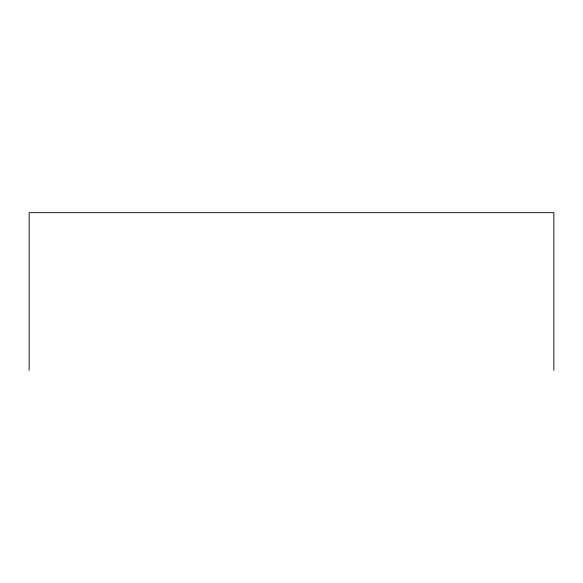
<?xml version="1.0" encoding="UTF-8"?>
<svg xmlns="http://www.w3.org/2000/svg" width="583" height="583" viewBox="0 0 583 583"><rect width="100%" height="100%" fill="white"/><g stroke="black" fill="none" stroke-linecap="round" stroke-linejoin="round"><path stroke-width="0.87" d="M553.85 370.322L553.85 212.678L29.15 212.678L29.15 370.322"/></g></svg>
